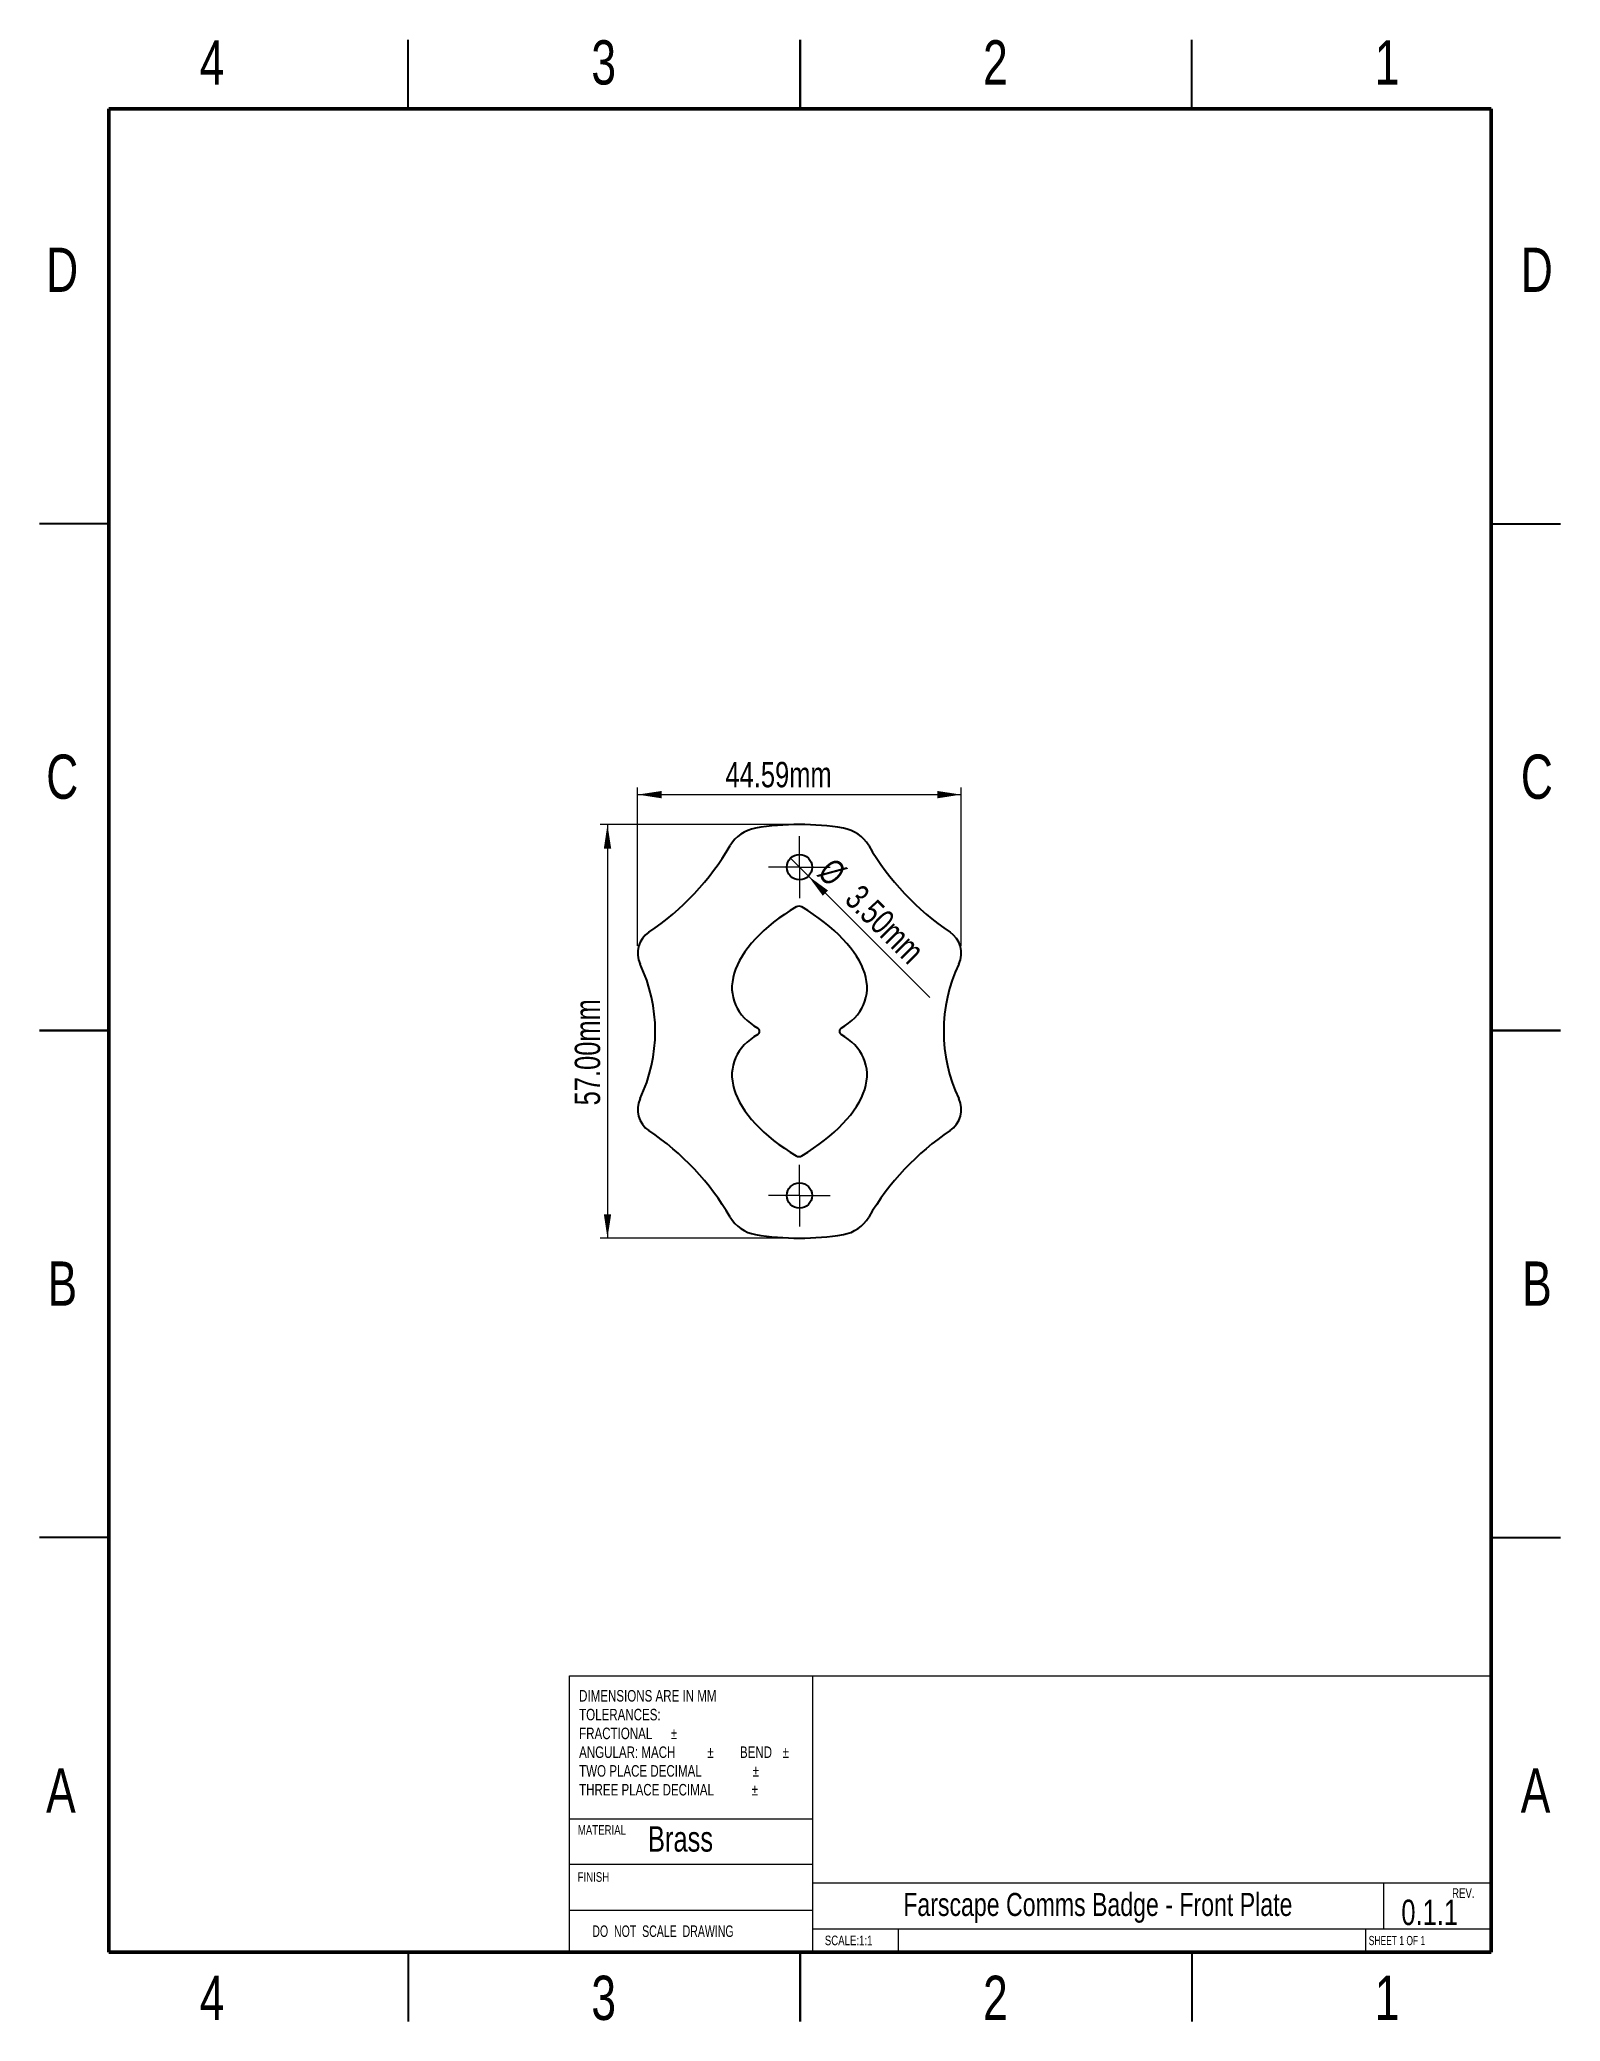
# Model space of a CAD drawing. Header units: millimetres. Extents: x 3 to 213, y 3 to 276.
import ezdxf

# ---------------------------------------------------------------- set-up
doc = ezdxf.new("R2010")
doc.units = ezdxf.units.MM
doc.styles.add('SLDTEXTSTYLE0', font='TXT', dxfattribs={"width": 0.75})
doc.styles.add('SLDTEXTSTYLE1', font='TXT', dxfattribs={"width": 0.6875})
doc.styles.add('SLDTEXTSTYLE2', font='TXT', dxfattribs={"width": 0.684783})
doc.dimstyles.new('SLDDIMSTYLE0', dxfattribs={"dimtxt": 3.5, "dimasz": 3.302, "dimexe": 0, "dimexo": 0.0625, "dimgap": 0.875, "dimtad": 1, "dimrnd": 1e-09, "dimzin": 4, "dimdsep": 46, "dimtxsty": 'SLDTEXTSTYLE0', "dimblk1": 'NONE', "dimsah": 1, "dimcen": 0, "dimadec": 0, "dimazin": 1, "dimtfac": 1, "dimtmove": 0, "dimatfit": 3, "dimldrblk": 'NONE', "dimfxl": 0, "dimfrac": 2, "dimtolj": 1, "dimtzin": 12, "dimarcsym": 0})
doc.dimstyles.new('SLDDIMSTYLE1', dxfattribs={"dimtxt": 3.5, "dimasz": 3.302, "dimexe": 0, "dimexo": 0.0625, "dimgap": 0.875, "dimtad": 1, "dimrnd": 1e-09, "dimzin": 12, "dimdsep": 46, "dimtxsty": 'SLDTEXTSTYLE0', "dimsah": 1, "dimcen": 0.09, "dimadec": 0, "dimazin": 3, "dimtfac": 1, "dimtofl": 0, "dimtmove": 0, "dimatfit": 3, "dimfxl": 0, "dimfrac": 2, "dimtolj": 1, "dimtzin": 12, "dimarcsym": 0})
doc.dimstyles.new('SLDDIMSTYLE2', dxfattribs={"dimtxt": 3.5, "dimasz": 3.302, "dimexe": 0, "dimexo": 0.0625, "dimgap": 0.875, "dimtad": 1, "dimrnd": 1e-09, "dimzin": 4, "dimdsep": 46, "dimtxsty": 'SLDTEXTSTYLE0', "dimsah": 1, "dimcen": 0.09, "dimadec": 0, "dimazin": 1, "dimtfac": 1, "dimtofl": 0, "dimtmove": 0, "dimatfit": 3, "dimfxl": 0, "dimfrac": 2, "dimtolj": 1, "dimtzin": 12, "dimarcsym": 0})

# ---------------------------------------------------------------- blocks, each defined once
blk = doc.blocks.new('SW_NOTE_0')
at = {"color": 0, "linetype": 'Continuous', "lineweight": 0, "attachment_point": 1, "style": 'SLDTEXTSTYLE0'}
for s, insert, char_height in [('DIMENSIONS ARE IN MM', (0, 2.05), 1.5875), ('TOLERANCES:', (0, -0.54), 1.5875), ('FRACTIONAL', (0, -3.13), 1.587), ('%%p', (12.64, -3.13), 1.587), ('ANGULAR: MACH', (0, -5.72), 1.5875), ('%%p', (17.67, -5.72), 1.587), ('BEND', (22.16, -5.72), 1.587), ('%%p', (28.03, -5.72), 1.587), ('TWO PLACE DECIMAL', (0, -8.3), 1.5875), ('THREE PLACE DECIMAL', (0, -10.89), 1.5875), ('%%p', (23.92, -8.3), 1.587), ('%%p', (23.78, -10.89), 1.587)]:
    blk.add_mtext(s, dxfattribs=dict(at, insert=insert, char_height=char_height))
blk = doc.blocks.new('_D')
at = {"color": 7, "linetype": 'Continuous', "lineweight": 0}
for q in [(106.64, 163.46), (125.82, 144.28)]:
    blk.add_line((109.11, 160.98), q, dxfattribs=at)
at = {"color": 7, "linetype": 'Continuous', "lineweight": 18}
blk.add_solid([(109.11, 160.98), (111.09, 158.29), (111.81, 159.01)], dxfattribs=at)
at = {"color": 7, "linetype": 'Continuous', "lineweight": 18, "char_height": 3.5, "attachment_point": 1, "rotation": 315, "style": 'SLDTEXTSTYLE0'}
for s, insert in [('%%c', (112.65, 163.75)), ('3.50mm', (116.42, 160.06))]:
    blk.add_mtext(s, dxfattribs=dict(at, insert=insert))
blk = doc.blocks.new('_None')
blk = doc.blocks.new('_D_1')
at = {"color": 7, "linetype": 'Continuous', "lineweight": 0}
for p, q in [((85.58, 151.37), (85.58, 173.22)), ((85.58, 172.22), (130.17, 172.22)), ((130.17, 151.37), (130.17, 173.22))]:
    blk.add_line(p, q, dxfattribs=at)
at = {"color": 7, "linetype": 'Continuous', "lineweight": 18}
for points in [[(85.58, 172.22), (88.88, 171.71), (88.88, 172.72)], [(130.17, 172.22), (126.87, 172.72), (126.87, 171.71)]]:
    blk.add_solid(points, dxfattribs=at)
at = {"color": 7, "linetype": 'Continuous', "lineweight": 18, "insert": (97.68, 176.73), "char_height": 3.5, "attachment_point": 1, "style": 'SLDTEXTSTYLE0'}
blk.add_mtext('44.59mm', dxfattribs=at)
blk = doc.blocks.new('_D_2')
at = {"color": 7, "linetype": 'Continuous', "lineweight": 0}
for p, q in [((106.88, 168.1), (80.42, 168.1)), ((81.42, 168.1), (81.42, 111.1)), ((106.88, 111.1), (80.42, 111.1))]:
    blk.add_line(p, q, dxfattribs=at)
at = {"color": 7, "linetype": 'Continuous', "lineweight": 18}
for points in [[(81.42, 168.1), (80.92, 164.79), (81.93, 164.79)], [(81.42, 111.1), (81.93, 114.4), (80.92, 114.4)]]:
    blk.add_solid(points, dxfattribs=at)
at = {"color": 7, "linetype": 'Continuous', "lineweight": 18, "insert": (76.91, 129.4), "char_height": 3.5, "attachment_point": 1, "rotation": 90, "style": 'SLDTEXTSTYLE0'}
blk.add_mtext('57.00mm', dxfattribs=at)
blk = doc.blocks.new('SW_CENTERMARKSYMBOL_0')
at = {"color": 0, "linetype": 'Continuous', "lineweight": 18}
for p, q in [((0, 2.5), (0, 4.25)), ((-2.5, 0), (-4.25, 0)), ((0, 0), (-2.5, 0)), ((0, 0), (0, 2.5)), ((0, 0), (0, -2.5)), ((0, 0), (2.5, 0)), ((2.5, 0), (4.25, 0)), ((0, -2.5), (0, -4.25))]:
    blk.add_line(p, q, dxfattribs=at)
blk = doc.blocks.new('SW_CENTERMARKSYMBOL_1')
at = {"color": 0, "linetype": 'Continuous', "lineweight": 18}
for p, q in [((0, 2.5), (0, 4.25)), ((-2.5, 0), (-4.25, 0)), ((0, 0), (-2.5, 0)), ((0, 0), (0, 2.5)), ((0, 0), (0, -2.5)), ((0, 0), (2.5, 0)), ((2.5, 0), (4.25, 0)), ((0, -2.5), (0, -4.25))]:
    blk.add_line(p, q, dxfattribs=at)

msp = doc.modelspace()

# ---------------------------------------------------------------- linework, layer by layer
at = {"color": 7, "linetype": 'Continuous', "lineweight": 25}
for p, q in [((53.975, 266.7), (53.975, 276.225)), ((107.95, 276.226), (107.95, 266.699)), ((107.95, 266.7), (107.95, 276.225)), ((161.925, 266.7), (161.925, 276.225)), ((12.7, 209.55), (3.175, 209.55)), ((203.2, 209.55), (212.725, 209.55)), ((3.174, 139.7), (12.701, 139.7)), ((12.7, 139.7), (3.175, 139.7)), ((212.726, 139.7), (203.199, 139.7)), ((203.2, 139.7), (212.725, 139.7)), ((12.7, 69.85), (3.175, 69.85)), ((203.2, 69.85), (212.725, 69.85)), ((53.975, 12.7), (53.975, 3.175)), ((107.95, 3.174), (107.95, 12.701)), ((107.95, 12.7), (107.95, 3.175)), ((161.925, 12.7), (161.925, 3.175))]:
    msp.add_line(p, q, dxfattribs=at)
at = {"color": 7, "linetype": 'Continuous', "lineweight": 50}
for p, q in [((12.7, 12.7), (12.7, 266.7)), ((12.7, 266.7), (203.2, 266.7)), ((203.2, 266.7), (203.2, 12.7)), ((203.2, 12.7), (12.7, 12.7))]:
    msp.add_line(p, q, dxfattribs=at)
at = {"color": 7, "linetype": 'Continuous', "lineweight": 18}
for p, q in [((76.2, 12.7), (76.2, 50.8)), ((76.2, 50.8), (203.2, 50.8)), ((109.652, 50.8), (109.652, 12.7)), ((109.652, 31.055), (76.2, 31.055)), ((76.2, 24.827), (109.652, 24.827)), ((109.652, 22.28), (203.2, 22.28)), ((188.37, 22.28), (188.37, 15.905)), ((76.2, 18.477), (109.652, 18.477)), ((109.652, 15.905), (203.2, 15.905)), ((121.491, 15.905), (121.491, 12.7)), ((185.894, 15.905), (185.894, 12.7))]:
    msp.add_line(p, q, dxfattribs=at)
at = {"color": 7, "linetype": 'Continuous', "lineweight": 25}
for centre in [(107.876, 162.222), (107.876, 116.972)]:
    msp.add_circle(centre, 1.75, dxfattribs=at)
for centre, radius, start, end in [((102.646, 162.661), 5, 99.51916, 149.61587), ((107.876, 131.472), 36.625, 80.48084, 99.51916), ((113.106, 162.661), 5, 30.38413, 80.48084), ((66.63, 183.778), 36.75, 303.9008, 329.61587), ((149.122, 183.778), 36.75, 210.38413, 236.0992), ((107.81, 156.097), 0.75, 59.21175, 120.44739), ((89.08, 150.37), 3.5, 123.9008, 205.3469), ((126.672, 150.37), 3.5, 334.6531, 56.0992), ((66.336, 139.597), 21.667, 334.6531, 25.3469), ((149.416, 139.597), 21.667, 154.6531, 205.3469), ((101.876, 139.597), 0.5, 300, 60), ((113.876, 139.597), 0.5, 120, 240), ((89.08, 128.823), 3.5, 154.6531, 236.0992), ((126.672, 128.823), 3.5, 303.9008, 25.3469), ((66.63, 95.415), 36.75, 30.38413, 56.0992), ((149.122, 95.415), 36.75, 123.9008, 149.61587), ((107.81, 123.097), 0.75, 239.55261, 300.78825), ((102.646, 116.532), 5, 210.38413, 260.48084), ((113.106, 116.532), 5, 279.51916, 329.61587), ((107.876, 147.722), 36.625, 260.48084, 279.51916)]:
    msp.add_arc(centre, radius, start, end, dxfattribs=at)
for points, knots in [([(107.43, 156.743), (102.903, 154.082), (96.647, 147.19), (99.239, 141.696), (102.126, 140.03)], [0.00877877, 0.00877877, 0.00877877, 0.00877877, 0.48188322, 0.96376645, 0.96376645, 0.96376645, 0.96376645]), ([(113.626, 140.03), (116.513, 141.696), (119.177, 147.205), (112.706, 154.053), (108.194, 156.741)], [0.00877877, 0.00877877, 0.00877877, 0.00877877, 0.49066199, 0.96376645, 0.96376645, 0.96376645, 0.96376645]), ([(102.126, 139.164), (99.239, 137.497), (96.647, 132.003), (102.903, 125.112), (107.43, 122.45)], [0.00877877, 0.00877877, 0.00877877, 0.00877877, 0.49066199, 0.96376645, 0.96376645, 0.96376645, 0.96376645]), ([(108.194, 122.452), (112.706, 125.141), (119.177, 131.988), (116.513, 137.497), (113.626, 139.164)], [0.00877877, 0.00877877, 0.00877877, 0.00877877, 0.48188322, 0.96376645, 0.96376645, 0.96376645, 0.96376645])]:
    msp.add_open_spline(points, degree=3, knots=knots, dxfattribs=at)

# ---------------------------------------------------------------- block references
at = {"color": 7, "linetype": 'Continuous', "lineweight": 0}
for name, p in [('SW_CENTERMARKSYMBOL_1', (107.876, 162.222)), ('SW_CENTERMARKSYMBOL_0', (107.876, 116.972)), ('SW_NOTE_0', (77.512, 46.78))]:
    msp.add_blockref(name, p, dxfattribs=at)

# ---------------------------------------------------------------- texts
for s, insert, char_height, attachment_point, style in [('4', (26.926, 276.164), 6.096, 2, 'SLDTEXTSTYLE0'), ('3', (80.901, 276.164), 6.096, 2, 'SLDTEXTSTYLE0'), ('2', (134.876, 276.164), 6.096, 2, 'SLDTEXTSTYLE0'), ('1', (188.851, 276.164), 6.096, 2, 'SLDTEXTSTYLE0'), ('D', (6.28, 247.589), 6.096, 2, 'SLDTEXTSTYLE0'), ('D', (209.48, 247.589), 6.096, 2, 'SLDTEXTSTYLE0'), ('C', (6.287, 177.739), 6.096, 2, 'SLDTEXTSTYLE0'), ('C', (209.487, 177.739), 6.096, 2, 'SLDTEXTSTYLE0'), ('B', (6.303, 107.889), 6.096, 2, 'SLDTEXTSTYLE0'), ('B', (209.503, 107.889), 6.096, 2, 'SLDTEXTSTYLE0'), ('A', (6.107, 38.039), 6.096, 2, 'SLDTEXTSTYLE0'), ('A', (209.307, 38.039), 6.096, 2, 'SLDTEXTSTYLE0'), ('MATERIAL', (77.337, 30.211), 1.3229, 1, 'SLDTEXTSTYLE0'), ('Brass', (86.998, 30.066), 3.5, 1, 'SLDTEXTSTYLE0'), ('FINISH', (77.308, 23.732), 1.3229, 1, 'SLDTEXTSTYLE0'), ('Farscape Comms Badge - Front Plate', (148.993, 20.871), 3.175, 2, 'SLDTEXTSTYLE0'), ('0.1.1', (190.815, 19.946), 3.5, 1, 'SLDTEXTSTYLE0'), ('REV.', (197.804, 21.507), 1.3229, 1, 'SLDTEXTSTYLE0'), ('DO  NOT  SCALE  DRAWING', (79.334, 16.394), 1.5875, 1, 'SLDTEXTSTYLE2'), ('SCALE:1:1', (111.37, 14.991), 1.3229, 1, 'SLDTEXTSTYLE0'), ('SHEET 1 OF 1', (186.32, 14.948), 1.27, 1, 'SLDTEXTSTYLE1'), ('4', (26.926, 9.464), 6.096, 2, 'SLDTEXTSTYLE0'), ('3', (80.901, 9.464), 6.096, 2, 'SLDTEXTSTYLE0'), ('2', (134.876, 9.464), 6.096, 2, 'SLDTEXTSTYLE0'), ('1', (188.851, 9.464), 6.096, 2, 'SLDTEXTSTYLE0')]:
    msp.add_mtext(s, dxfattribs=dict(at, insert=insert, char_height=char_height, attachment_point=attachment_point, style=style))

# ---------------------------------------------------------------- dimensions: what is measured, and where the dimension line sits
at = {"color": 7, "linetype": 'Continuous', "lineweight": 18}
dim = msp.add_linear_dim(base=(130.172, 172.216), p1=(85.58, 150.37), p2=(130.172, 150.37), dimstyle='SLDDIMSTYLE1', dxfattribs=at)
dim.commit()
dim.dimension.update_dxf_attribs({"geometry": '_D_1', "text_midpoint": (107.876, 172.216), "dimtype": 160})
dim = msp.add_linear_dim(base=(81.424, 111.097), p1=(107.876, 168.097), p2=(107.876, 111.097), angle=90, dimstyle='SLDDIMSTYLE2', dxfattribs=at)
dim.commit()
dim.dimension.update_dxf_attribs({"geometry": '_D_2', "text_midpoint": (81.424, 139.597), "dimtype": 160})
dim = msp.add_diameter_dim_2p(p1=(106.638, 163.459), p2=(109.113, 160.984), dimstyle='SLDDIMSTYLE0', dxfattribs=at)
dim.commit()
dim.dimension.update_dxf_attribs({"geometry": '_D', "text_midpoint": (117.85, 152.247), "dimtype": 163})

doc.saveas('drawing.dxf')
